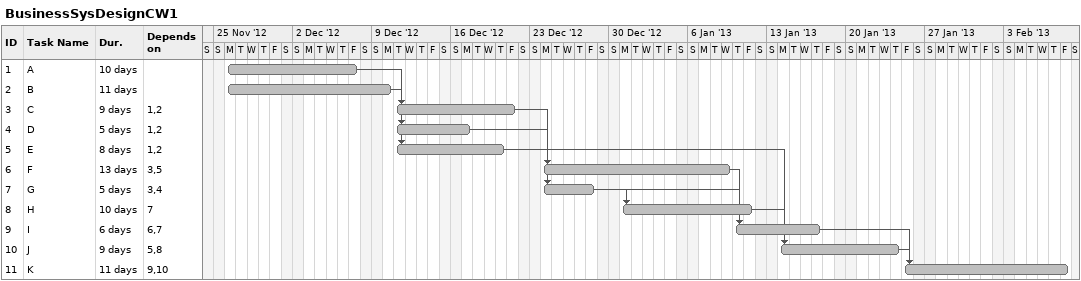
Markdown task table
BusinessSysDesignCW1

| ID | Task | Duration | Start | Finish | Predecessors |
|---|---|---|---|---|---|
| 1 | A | 10d | 2012-11-26 | 2012-12-07 |  |
| 2 | B | 11d | 2012-11-26 | 2012-12-10 |  |
| 3 | C | 9d | 2012-12-11 | 2012-12-21 | 1, 2 |
| 4 | D | 5d | 2012-12-11 | 2012-12-17 | 1, 2 |
| 5 | E | 8d | 2012-12-11 | 2012-12-20 | 1, 2 |
| 6 | F | 13d | 2012-12-24 | 2013-01-09 | 3, 5 |
| 7 | G | 5d | 2012-12-24 | 2012-12-28 | 3, 4 |
| 8 | H | 10d | 2012-12-31 | 2013-01-11 | 7 |
| 9 | I | 6d | 2013-01-10 | 2013-01-17 | 6, 7 |
| 10 | J | 9d | 2013-01-14 | 2013-01-24 | 5, 8 |
| 11 | K | 11d | 2013-01-25 | 2013-02-08 | 9, 10 |
